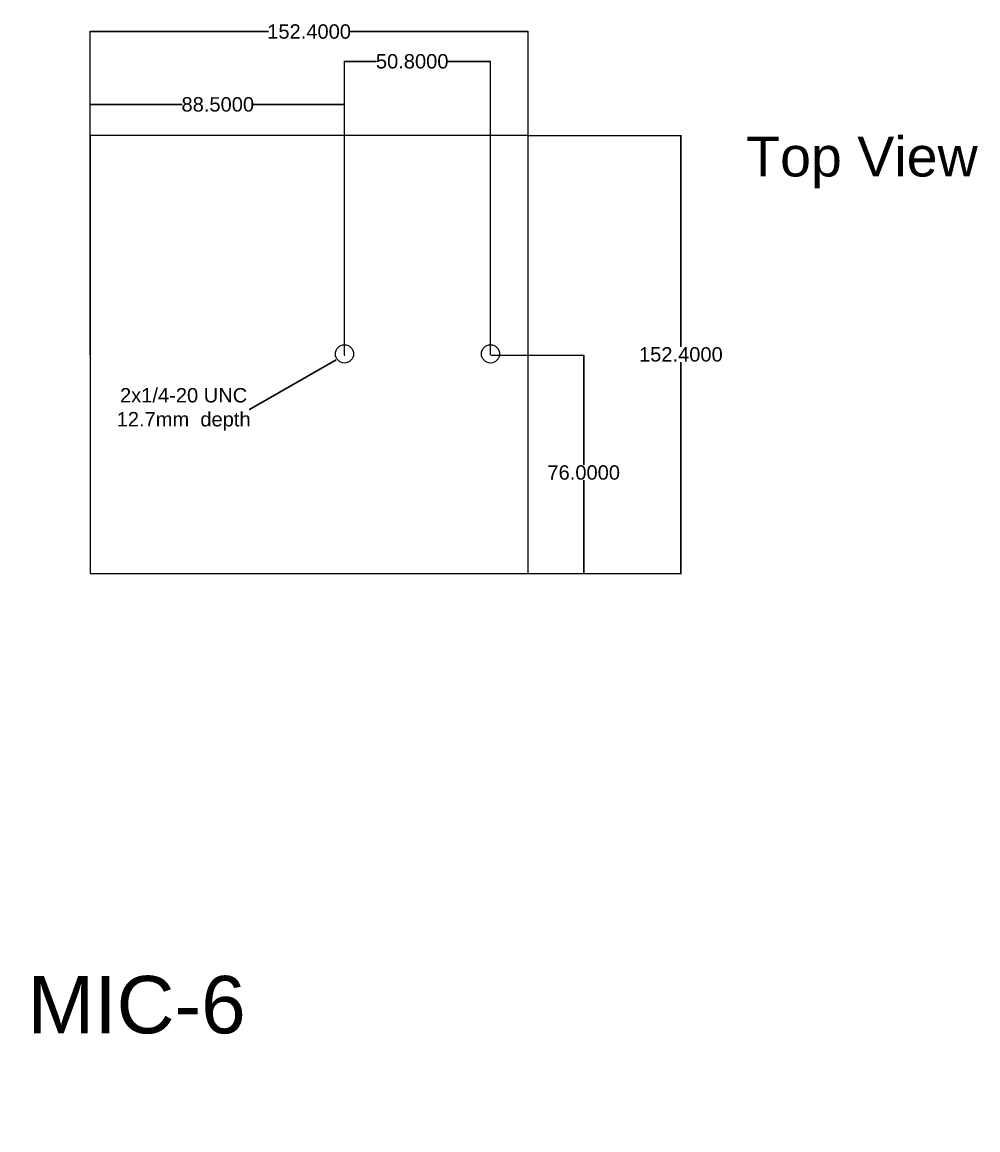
# Model space of a CAD drawing. Header units: inches. Extents: x -54 to 1859, y 85 to 1091.
# Drawn here: x 1526.4 to 1858.8, y 410.9 to 796.1 of the extents above; entities that cross this region are included whole.
import ezdxf

# ---------------------------------------------------------------- set-up
doc = ezdxf.new("R2010")
doc.units = ezdxf.units.IN
doc.header["$MEASUREMENT"] = 0
doc.header["$PDMODE"] = 96
doc.styles.get("Standard").update_dxf_attribs({"font": 'arial.ttf'})
doc.dimstyles.get("Standard").update_dxf_attribs({"dimtxt": 5, "dimasz": 0.18, "dimexe": 0.18, "dimexo": 0.0625, "dimgap": 0.09, "dimtad": 0, "dimtih": 1, "dimtoh": 1, "dimdec": 4, "dimzin": 0, "dimdsep": 46, "dimtxsty": 'Standard', "dimcen": 0.09, "dimadec": 0, "dimazin": 0, "dimtfac": 1, "dimtdec": 4, "dimtofl": 0, "dimtmove": 0, "dimatfit": 3, "dimfxl": 1, "dimtolj": 1, "dimtzin": 0, "dimlwd": 30, "dimarcsym": 0})

# ---------------------------------------------------------------- blocks, each defined once
blk = doc.blocks.new('*U237')
blk.add_circle((0, 0), 3.17)
blk = doc.blocks.new('*U238')
at = {"color": 0, "linetype": 'ByBlock', "lineweight": -2, "transparency": 16777216}
for p in [(177.5, 733), (228.3, 733)]:
    blk.add_blockref('*U237', p, dxfattribs=at)
blk = doc.blocks.new('*D241')
at = {"color": 0, "lineweight": -2, "transparency": 16777216}
for p, q in [((1550.01, 680.42), (1550.01, 767.68)), ((1638.51, 680.42), (1638.51, 767.68))]:
    blk.add_line(p, q, dxfattribs=at)
at = {"color": 0, "lineweight": 30, "transparency": 16777216}
for p, q in [((1550.19, 767.5), (1582.04, 767.5)), ((1638.33, 767.5), (1606.85, 767.5))]:
    blk.add_line(p, q, dxfattribs=at)
at = {"color": 0, "transparency": 16777216}
for points in [[(1550.19, 767.53), (1550.19, 767.47), (1550.01, 767.5)], [(1638.33, 767.53), (1638.33, 767.47), (1638.51, 767.5)]]:
    blk.add_solid(points, dxfattribs=at)
at = {"layer": 'Defpoints', "color": 0, "transparency": 16777216}
for p in [(1550.01, 767.5), (1550.01, 680.36), (1638.51, 680.36)]:
    blk.add_point(p, dxfattribs=at)
at = {"color": 0, "transparency": 16777216, "insert": (1594.45, 767.5), "char_height": 5, "attachment_point": 5}
blk.add_mtext('\\A1;88.5000', dxfattribs=at)
blk = doc.blocks.new('*D242')
at = {"color": 0, "lineweight": -2, "transparency": 16777216}
for p, q in [((1638.51, 680.42), (1638.51, 782.66)), ((1689.31, 680.42), (1689.31, 782.66))]:
    blk.add_line(p, q, dxfattribs=at)
at = {"color": 0, "lineweight": 30, "transparency": 16777216}
for p, q in [((1638.69, 782.48), (1649.67, 782.48)), ((1689.13, 782.48), (1674.48, 782.48))]:
    blk.add_line(p, q, dxfattribs=at)
at = {"color": 0, "transparency": 16777216}
for points in [[(1638.69, 782.51), (1638.69, 782.45), (1638.51, 782.48)], [(1689.13, 782.51), (1689.13, 782.45), (1689.31, 782.48)]]:
    blk.add_solid(points, dxfattribs=at)
at = {"layer": 'Defpoints', "color": 0, "transparency": 16777216}
for p in [(1638.51, 782.48), (1638.51, 680.36), (1689.31, 680.36)]:
    blk.add_point(p, dxfattribs=at)
at = {"color": 0, "transparency": 16777216, "insert": (1662.07, 782.48), "char_height": 5, "attachment_point": 5}
blk.add_mtext('\\A1;50.8000', dxfattribs=at)
blk = doc.blocks.new('*D243')
at = {"color": 0, "lineweight": -2, "transparency": 16777216}
for p, q in [((1689.37, 680.36), (1721.91, 680.36)), ((1683.13, 604.36), (1721.91, 604.36))]:
    blk.add_line(p, q, dxfattribs=at)
at = {"color": 0, "lineweight": 30, "transparency": 16777216}
for p, q in [((1721.73, 680.18), (1721.73, 642.12)), ((1721.73, 604.54), (1721.73, 636.83))]:
    blk.add_line(p, q, dxfattribs=at)
at = {"color": 0, "transparency": 16777216}
for points in [[(1721.7, 680.18), (1721.76, 680.18), (1721.73, 680.36)], [(1721.7, 604.54), (1721.76, 604.54), (1721.73, 604.36)]]:
    blk.add_solid(points, dxfattribs=at)
at = {"layer": 'Defpoints', "color": 0, "transparency": 16777216}
for p in [(1689.31, 680.36), (1683.07, 604.36), (1721.73, 604.36)]:
    blk.add_point(p, dxfattribs=at)
at = {"color": 0, "transparency": 16777216, "insert": (1721.73, 639.48), "char_height": 5, "attachment_point": 5}
blk.add_mtext('\\A1;76.0000', dxfattribs=at)
blk = doc.blocks.new('*D244')
at = {"color": 0, "lineweight": 30, "transparency": 16777216}
for p, q in [((1605.51, 661.45), (1635.6, 678.69)), ((1605.33, 661.45), (1605.51, 661.45))]:
    blk.add_line(p, q, dxfattribs=at)
at = {"color": 0, "lineweight": -2, "transparency": 16777216}
for p, q in [((1638.42, 680.36), (1638.6, 680.36)), ((1638.51, 680.27), (1638.51, 680.45))]:
    blk.add_line(p, q, dxfattribs=at)
at = {"color": 0, "transparency": 16777216}
blk.add_solid([(1635.58, 678.71), (1635.61, 678.66), (1635.75, 678.78)], dxfattribs=at)
at = {"layer": 'Defpoints', "color": 0, "transparency": 16777216}
for p in [(1641.26, 681.93), (1635.75, 678.78)]:
    blk.add_point(p, dxfattribs=at)
at = {"color": 0, "transparency": 16777216, "insert": (1582.57, 661.45), "char_height": 5, "attachment_point": 5}
blk.add_mtext('\\A1;2x1/4-20 UNC\\P12.7mm  depth', dxfattribs=at)
blk = doc.blocks.new('*D252')
at = {"color": 0, "lineweight": -2, "transparency": 16777216}
for p, q in [((1550.01, 756.82), (1550.01, 793.02)), ((1702.41, 756.82), (1702.41, 793.02))]:
    blk.add_line(p, q, dxfattribs=at)
at = {"color": 0, "lineweight": 30, "transparency": 16777216}
for p, q in [((1550.19, 792.84), (1612.1, 792.84)), ((1702.23, 792.84), (1640.32, 792.84))]:
    blk.add_line(p, q, dxfattribs=at)
at = {"color": 0, "transparency": 16777216}
for points in [[(1550.19, 792.87), (1550.19, 792.81), (1550.01, 792.84)], [(1702.23, 792.87), (1702.23, 792.81), (1702.41, 792.84)]]:
    blk.add_solid(points, dxfattribs=at)
at = {"layer": 'Defpoints', "color": 0, "transparency": 16777216}
for p in [(1550.01, 792.84), (1550.01, 756.76), (1702.41, 756.76)]:
    blk.add_point(p, dxfattribs=at)
at = {"color": 0, "transparency": 16777216, "insert": (1626.21, 792.84), "char_height": 5, "attachment_point": 5}
blk.add_mtext('\\A1;152.4000', dxfattribs=at)
blk = doc.blocks.new('*D253')
at = {"color": 0, "lineweight": -2, "transparency": 16777216}
for p, q in [((1702.47, 756.76), (1755.71, 756.76)), ((1702.47, 604.36), (1755.71, 604.36))]:
    blk.add_line(p, q, dxfattribs=at)
at = {"color": 0, "lineweight": 30, "transparency": 16777216}
for p, q in [((1755.53, 756.58), (1755.53, 683.2)), ((1755.53, 604.54), (1755.53, 677.91))]:
    blk.add_line(p, q, dxfattribs=at)
at = {"color": 0, "transparency": 16777216}
for points in [[(1755.5, 756.58), (1755.56, 756.58), (1755.53, 756.76)], [(1755.5, 604.54), (1755.56, 604.54), (1755.53, 604.36)]]:
    blk.add_solid(points, dxfattribs=at)
at = {"layer": 'Defpoints', "color": 0, "transparency": 16777216}
for p in [(1702.41, 756.76), (1702.41, 604.36), (1755.53, 604.36)]:
    blk.add_point(p, dxfattribs=at)
at = {"color": 0, "transparency": 16777216, "insert": (1755.53, 680.56), "char_height": 5, "attachment_point": 5}
blk.add_mtext('\\A1;152.4000', dxfattribs=at)

msp = doc.modelspace()

# ---------------------------------------------------------------- linework, layer by layer
msp.add_lwpolyline([(1550.00958, 604.35589), (1702.40958, 604.35589), (1702.40958, 756.75589), (1550.00958, 756.75589)], close=True)

# ---------------------------------------------------------------- block references
msp.add_blockref('*U238', (1461.00958, -52.24411))

# ---------------------------------------------------------------- texts
at = {"attachment_point": 1}
for s, width, heights, insert, char_height in [('Top View', 141.5832985, [35.78069], (1778.22941, 756.28922), 13.835078), ('Material - MIC-6 Domestic', 260.8120034, [85.10151], (1404.33769, 464.40953), 19.9598997)]:
    msp.add_mtext_dynamic_manual_height_columns(s, width=width, gutter_width=1, heights=heights, dxfattribs=dict(at, insert=insert, char_height=char_height))

# ---------------------------------------------------------------- dimensions: what is measured, and where the dimension line sits
dim = msp.add_linear_dim(base=(1550.00958, 792.84499), p1=(1702.40958, 756.75589), p2=(1550.00958, 756.75589), dimstyle='Standard')
dim.commit()
dim.dimension.update_dxf_attribs({"geometry": '*D252', "text_midpoint": (1626.20958, 792.84499)})
for base, p1, p2, picture, middle in [((1638.50958, 782.47877), (1689.30958, 680.35589), (1638.50958, 680.35589), '*D242', (1662.07407, 782.47877)), ((1550.00958, 767.4965), (1638.50958, 680.35589), (1550.00958, 680.35589), '*D241', (1594.44751, 767.4965))]:
    dim = msp.add_linear_dim(base=base, p1=p1, p2=p2, dimstyle='Standard')
    dim.commit()
    dim.dimension.update_dxf_attribs({"geometry": picture, "text_midpoint": middle, "dimtype": 160})
dim = msp.add_linear_dim(base=(1755.53249, 604.35589), p1=(1702.40958, 756.75589), p2=(1702.40958, 604.35589), angle=90, dimstyle='Standard')
dim.commit()
dim.dimension.update_dxf_attribs({"geometry": '*D253', "text_midpoint": (1755.53249, 680.55589)})
dim = msp.add_diameter_dim_2p(p1=(1641.26436, 681.93445), p2=(1635.7548, 678.77734), text='2x1/4-20 UNC\\P12.7mm  depth', dimstyle='Standard')
dim.commit()
dim.dimension.update_dxf_attribs({"geometry": '*D244', "text_midpoint": (1582.56501, 661.4487), "dimtype": 163})
dim = msp.add_linear_dim(base=(1721.72924, 604.35589), p1=(1689.30958, 680.35589), p2=(1683.07208, 604.35589), angle=90, dimstyle='Standard')
dim.commit()
dim.dimension.update_dxf_attribs({"geometry": '*D243', "text_midpoint": (1721.72924, 639.47666), "dimtype": 160})

doc.saveas('drawing.dxf')
